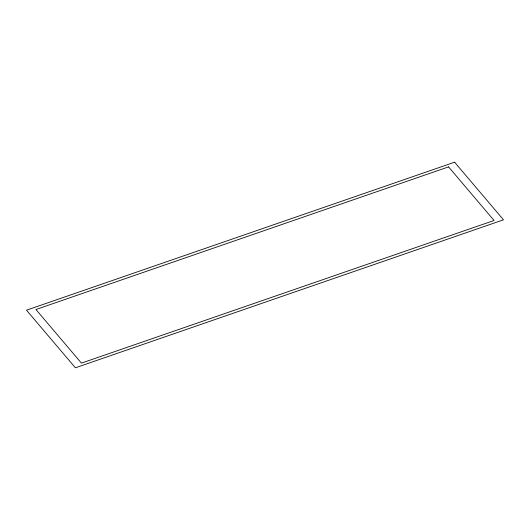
<?xml version="1.0" encoding="UTF-8"?>
<svg xmlns="http://www.w3.org/2000/svg" width="530" height="530" viewBox="0 0 530 530"><rect width="100%" height="100%" fill="white"/><g stroke="black" fill="none" stroke-linecap="round" stroke-linejoin="round"><path stroke-width="0.79" d="M454.601 162.2L26.5 310.183L75.399 367.8L503.5 219.817L454.601 162.2M448.565 166.884L35.941 309.52L81.434 363.116L494.059 220.48L448.565 166.884"/></g></svg>
